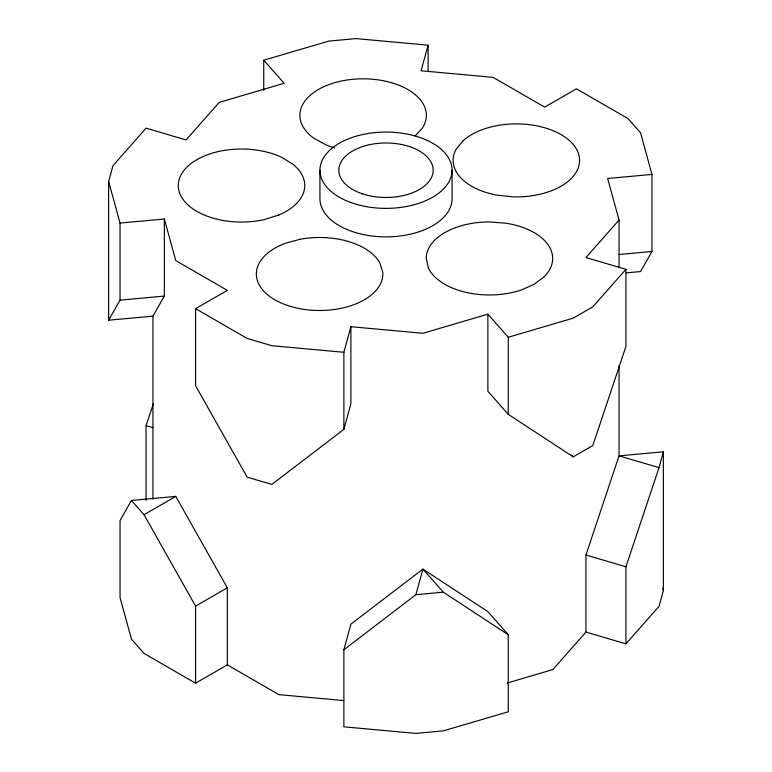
<?xml version="1.0" encoding="UTF-8"?>
<svg xmlns="http://www.w3.org/2000/svg" width="772" height="772" viewBox="0 0 772 772"><rect width="100%" height="100%" fill="white"/><g stroke="black" fill="none" stroke-linecap="round" stroke-linejoin="round"><path stroke-width="1.16" d="M108.63 181.488L120.036 223.06L164.359 219.007L164.359 296.072L152.952 316.144L108.63 320.197L108.63 181.488L112.963 165.671L146.062 128.162L186.052 139.925L219.161 102.415L284.125 83.299L263.744 60.216L328.718 41.109L356.114 38.6L428.122 45.181L428.122 71.671M109.248 317.939L108.63 320.197L120.036 300.125L120.036 223.06M164.359 219.007L175.765 260.589L227.325 290.349L195.586 308.675L195.586 385.739L247.146 477.154L271.86 484.42L343.878 429.357L343.878 352.293L350.893 326.701L422.911 333.292L487.875 314.175L508.256 337.267L508.256 414.323L573.22 456.86L592.828 445.54L625.938 346.387L625.938 269.322L585.948 257.558L619.048 220.049L607.641 178.477L651.964 174.424L651.964 251.479L640.557 271.551L626.188 272.863M428.122 45.181L421.107 70.773L493.115 77.364L544.675 107.125L576.414 88.809L627.974 118.57L640.557 132.842L651.964 174.424M343.878 429.357L350.893 403.766L350.893 326.701M343.878 649.754L350.893 624.162L422.911 569.099L487.875 611.636L508.256 634.719L508.256 711.784L443.282 730.891L415.886 733.4L343.878 726.819L343.878 649.754L415.886 594.691L443.282 592.182L508.256 634.719M415.886 594.691L422.911 569.099L443.282 592.182M585.948 632.075L625.938 643.838L625.938 566.783L659.037 467.62L663.37 451.803L619.048 455.856L585.948 555.02L585.948 632.075L552.839 669.585L507.252 682.998M663.37 451.803L663.37 590.512L659.037 606.329L625.938 643.838M146.062 500.266L146.062 425.613L153.3 403.959M227.325 664.875L227.325 587.81L175.765 496.396L131.443 500.449L120.036 520.521L120.036 597.576L131.443 639.158L144.026 653.43L195.586 683.191L227.325 664.875L278.885 694.636L343.694 700.561M625.938 269.322L592.828 306.831L573.22 318.151L508.256 337.267M415.056 135.94L422.149 128.403A63.236 36.506 0 0 0 353.219 79.265A63.236 36.506 0 0 0 313.972 138.294L325.948 144.856A63.236 36.506 0 0 0 334.643 147.915M131.443 500.449L144.026 514.712L175.765 496.396M195.586 683.191L195.586 606.136L227.325 587.81M120.036 300.125L164.359 296.072M618.42 254.548L651.964 251.479M343.878 352.293L271.86 345.711L247.146 338.435L195.586 308.675M659.037 467.62L619.048 455.856L619.048 365.629M146.062 425.613L152.924 427.63M585.948 555.02L625.938 566.783M571.647 455.084L573.22 456.86M508.256 414.323L487.875 391.24L487.875 314.175M144.026 514.712L195.586 606.136M662.743 588.206L663.37 590.512M619.048 220.049L619.048 266.967M452.064 170.226A66.064 38.146 0 0 1 352.968 203.258A66.064 38.146 0 0 1 352.968 137.194A66.064 38.146 0 0 1 452.064 170.226L452.064 198.742A66.064 38.146 0 0 1 386 236.879A66.064 38.146 0 0 1 319.936 198.742L319.936 170.226M263.744 60.216L263.744 90.314M152.952 316.144L152.952 499.011M463.316 140.514L456.204 149.112A63.236 36.506 0 0 0 496.801 195.113L513.033 196.85A63.236 36.506 0 0 0 572.689 143.824A63.236 36.506 0 0 0 463.316 140.514M544.202 276.714L534.156 284.279L521.061 290.079A63.236 36.506 0 0 1 428.363 267.913L426.212 258.466A63.236 36.506 0 0 1 489.438 221.95L505.805 223.195A63.236 36.506 0 0 1 544.202 276.714M278.682 215.06L264.169 219.615A63.236 36.506 0 0 1 179.056 179.818A63.236 36.506 0 0 1 281.307 157.16L292.665 164.069A63.236 36.506 0 0 1 278.682 215.06M300.047 239.272L285.148 243.373A63.236 36.506 0 0 0 290.88 306.523A63.236 36.506 0 0 0 382.738 272.082L379.727 262.712A63.236 36.506 0 0 0 300.047 239.272M362.406 193.82A47.188 27.242 0 0 0 433.188 170.226A47.188 27.242 0 0 0 362.406 146.632A47.188 27.242 0 0 0 362.406 193.82"/></g></svg>
